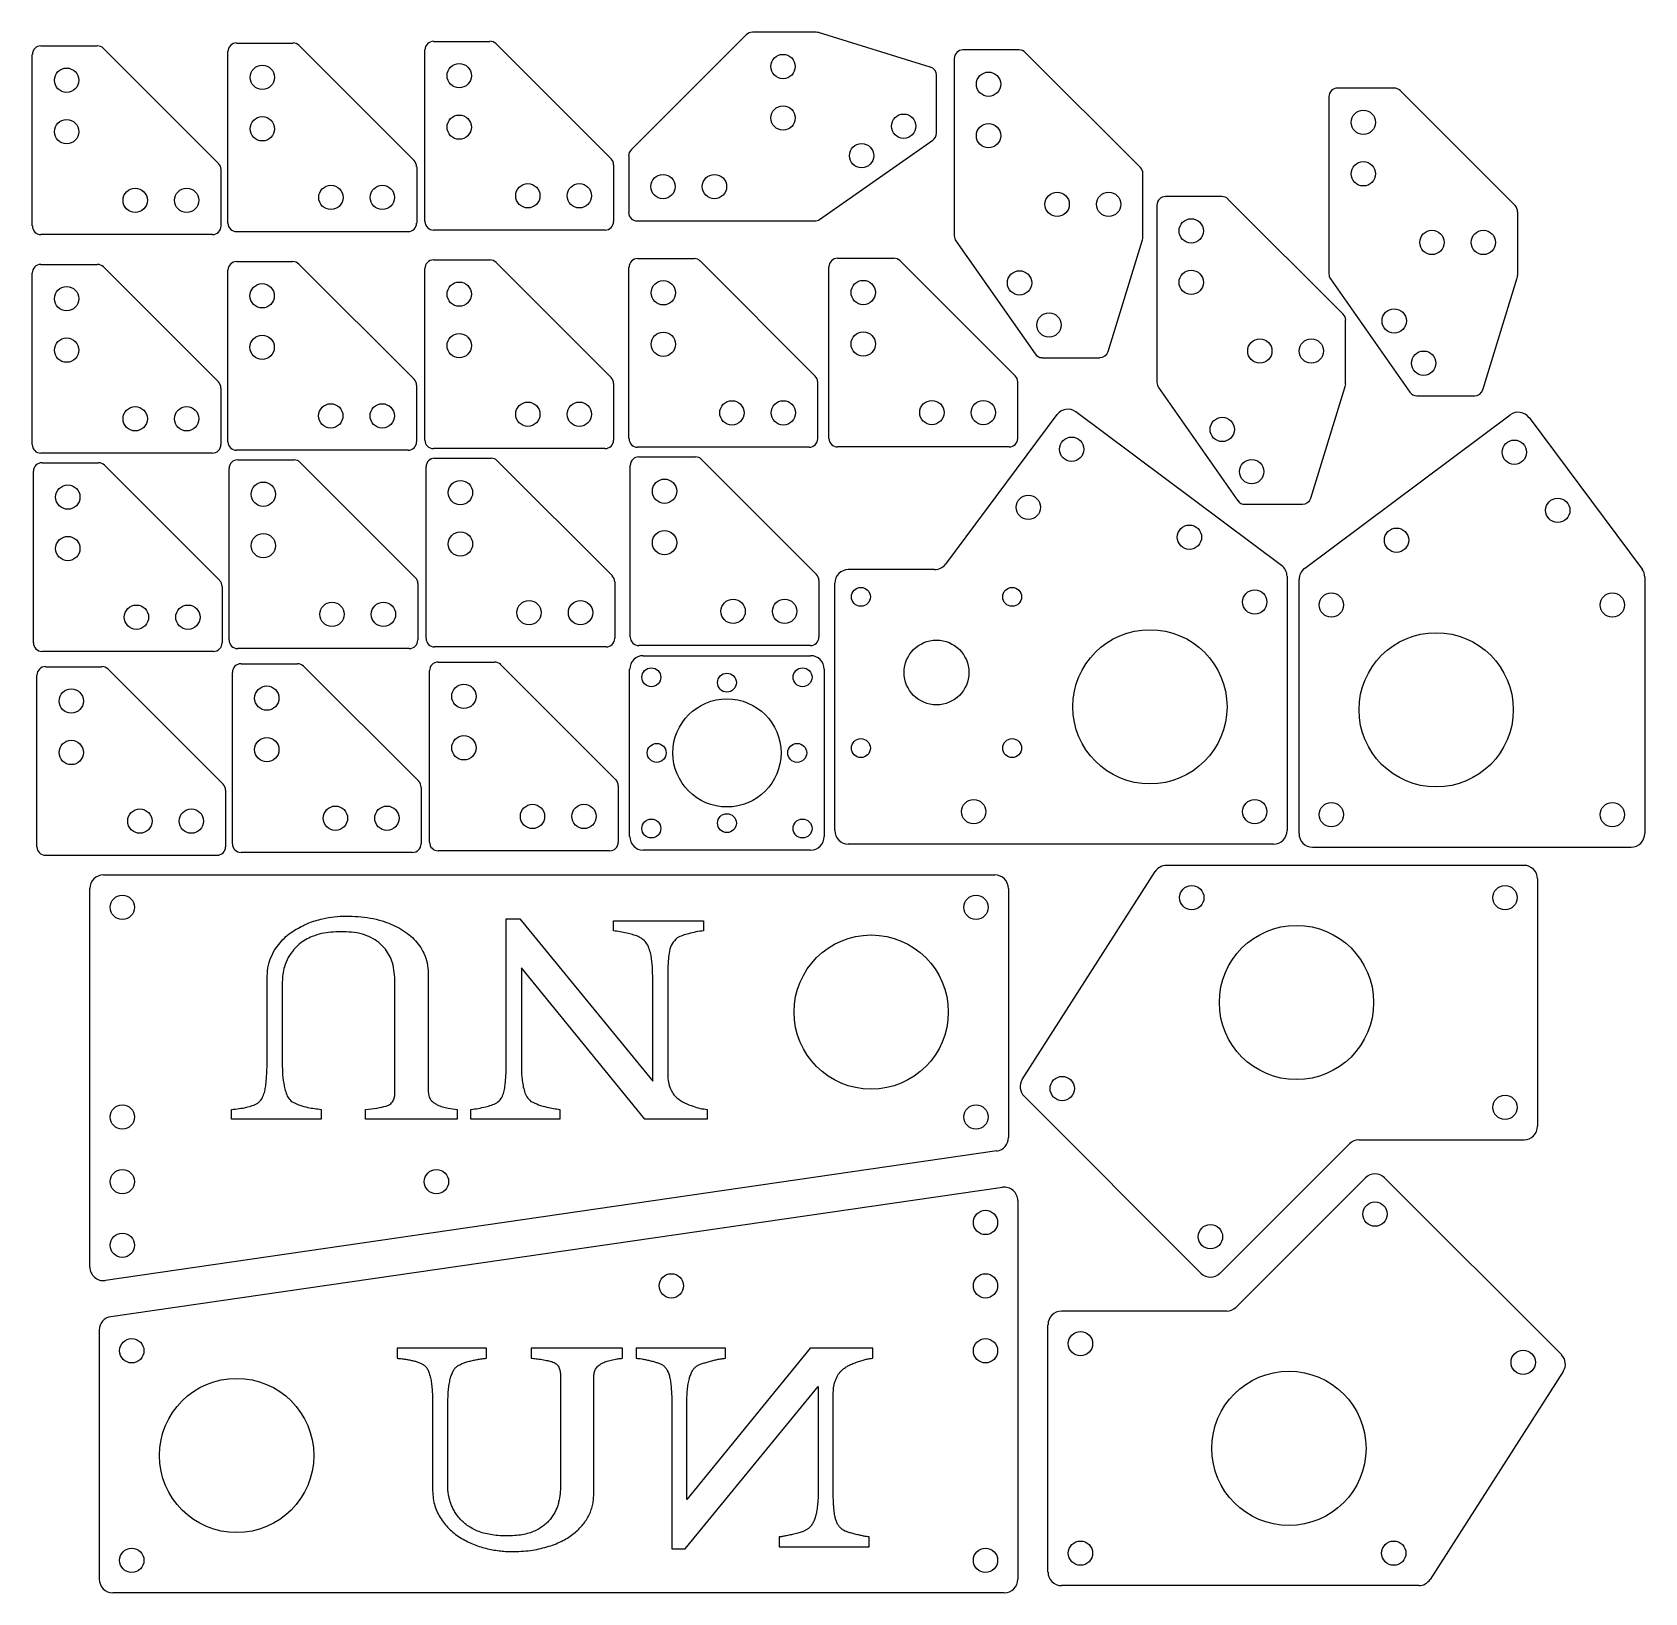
# Model space of a CAD drawing. Header units: inches. Extents: x 0.1 to 11.9, y 0.2 to 11.6.
import ezdxf

# ---------------------------------------------------------------- set-up
doc = ezdxf.new("R2010")
doc.units = ezdxf.units.IN
doc.header["$MEASUREMENT"] = 0

msp = doc.modelspace()

# ---------------------------------------------------------------- linework, layer by layer
at = {"color": 7, "linetype": 'Continuous', "lineweight": 25}
for p, q in [((5.353, 11.532), (4.514, 10.694)), ((5.862, 11.551), (5.397, 11.551)), ((6.694, 11.297), (5.88, 11.548)), ((0.213, 11.451), (0.624, 11.451)), ((0.669, 11.433), (1.507, 10.595)), ((1.576, 10.16), (1.576, 11.41)), ((1.638, 11.472), (2.05, 11.472)), ((2.094, 11.454), (2.932, 10.616)), ((3.011, 10.172), (3.011, 11.422)), ((3.074, 11.484), (3.485, 11.484)), ((3.53, 11.466), (4.368, 10.628)), ((7.342, 11.422), (6.931, 11.422)), ((8.225, 10.565), (7.386, 11.403)), ((0.15, 10.139), (0.15, 11.389)), ((6.868, 11.359), (6.868, 10.066)), ((6.738, 10.816), (6.738, 11.237)), ((9.599, 11.081), (9.599, 9.789)), ((10.073, 11.144), (9.661, 11.144)), ((10.955, 10.287), (10.117, 11.126)), ((5.887, 10.187), (6.712, 10.764)), ((4.386, 10.584), (4.386, 10.172)), ((4.496, 10.65), (4.496, 10.238)), ((1.525, 10.55), (1.525, 10.139)), ((2.951, 10.571), (2.951, 10.16)), ((8.243, 10.056), (8.243, 10.521)), ((8.819, 10.353), (8.408, 10.353)), ((8.345, 10.291), (8.345, 8.998)), ((9.702, 9.497), (8.863, 10.335)), ((10.974, 9.778), (10.974, 10.243)), ((4.324, 10.109), (3.074, 10.109)), ((4.558, 10.176), (5.851, 10.176)), ((1.463, 10.076), (0.213, 10.076)), ((2.888, 10.097), (1.638, 10.097)), ((6.879, 10.03), (7.457, 9.206)), ((7.989, 9.223), (8.24, 10.038)), ((1.638, 9.88), (2.049, 9.88)), ((3.073, 9.892), (3.485, 9.892)), ((3.529, 9.874), (4.368, 9.035)), ((4.561, 9.902), (4.973, 9.902)), ((5.017, 9.884), (5.855, 9.045)), ((6.018, 9.904), (6.429, 9.904)), ((6.473, 9.886), (7.312, 9.047)), ((0.15, 8.546), (0.15, 9.796)), ((0.212, 9.859), (0.624, 9.859)), ((0.668, 9.84), (1.507, 9.002)), ((1.575, 8.567), (1.575, 9.817)), ((2.093, 9.861), (2.932, 9.023)), ((3.011, 8.579), (3.011, 9.829)), ((4.498, 8.589), (4.498, 9.839)), ((5.955, 8.591), (5.955, 9.841)), ((9.61, 9.753), (10.187, 8.928)), ((10.72, 8.946), (10.971, 9.76)), ((9.72, 8.988), (9.72, 9.452)), ((7.508, 9.179), (7.929, 9.179)), ((1.525, 8.958), (1.525, 8.546)), ((2.95, 8.979), (2.95, 8.567)), ((4.386, 8.991), (4.386, 8.579)), ((5.873, 9.001), (5.873, 8.589)), ((7.33, 9.003), (7.33, 8.591)), ((8.356, 8.962), (8.934, 8.137)), ((9.466, 8.155), (9.717, 8.969)), ((10.239, 8.901), (10.66, 8.901)), ((7.617, 8.764), (6.804, 7.674)), ((9.254, 7.664), (7.755, 8.784)), ((9.42, 7.642), (10.919, 8.762)), ((11.057, 8.742), (11.88, 7.639)), ((1.462, 8.484), (0.212, 8.484)), ((2.888, 8.505), (1.638, 8.505)), ((4.323, 8.517), (3.073, 8.517)), ((5.811, 8.527), (4.561, 8.527)), ((7.268, 8.529), (6.018, 8.529)), ((0.159, 7.101), (0.159, 8.351)), ((0.221, 8.413), (0.633, 8.413)), ((0.677, 8.395), (1.516, 7.556)), ((1.584, 7.122), (1.584, 8.372)), ((1.647, 8.434), (2.058, 8.434)), ((2.102, 8.416), (2.941, 7.577)), ((3.02, 7.134), (3.02, 8.384)), ((3.082, 8.446), (3.494, 8.446)), ((3.538, 8.428), (4.377, 7.59)), ((4.507, 7.144), (4.507, 8.394)), ((4.57, 8.456), (4.982, 8.456)), ((5.026, 8.438), (5.864, 7.6)), ((8.985, 8.111), (9.406, 8.111)), ((2.959, 7.533), (2.959, 7.122)), ((4.395, 7.545), (4.395, 7.134)), ((5.882, 7.555), (5.882, 7.144)), ((5.997, 5.733), (5.997, 7.536)), ((6.725, 7.635), (6.096, 7.635)), ((9.294, 7.586), (9.294, 5.733)), ((9.38, 7.563), (9.38, 5.711)), ((11.9, 7.58), (11.9, 5.711)), ((1.534, 7.512), (1.534, 7.101)), ((2.897, 7.059), (1.647, 7.059)), ((4.332, 7.071), (3.082, 7.071)), ((5.82, 7.081), (4.57, 7.081)), ((1.471, 7.038), (0.221, 7.038)), ((1.671, 6.948), (2.083, 6.948)), ((3.107, 6.961), (3.519, 6.961)), ((3.563, 6.942), (4.401, 6.104)), ((4.602, 7.007), (5.822, 7.007)), ((0.184, 5.615), (0.184, 6.865)), ((0.246, 6.927), (0.658, 6.927)), ((0.702, 6.909), (1.54, 6.071)), ((1.609, 5.636), (1.609, 6.886)), ((2.127, 6.93), (2.966, 6.092)), ((3.045, 5.648), (3.045, 6.898)), ((4.503, 5.689), (4.503, 6.909)), ((5.921, 6.909), (5.921, 5.689)), ((1.559, 6.027), (1.559, 5.615)), ((2.984, 6.048), (2.984, 5.636)), ((4.42, 6.06), (4.42, 5.648)), ((1.496, 5.552), (0.246, 5.552)), ((2.921, 5.573), (1.671, 5.573)), ((4.357, 5.586), (3.107, 5.586)), ((5.822, 5.59), (4.602, 5.59)), ((9.195, 5.635), (6.096, 5.635)), ((9.479, 5.613), (11.801, 5.613)), ((0.668, 5.41), (7.164, 5.41)), ((7.364, 3.919), (8.333, 5.434)), ((8.416, 5.48), (11.02, 5.48)), ((0.57, 2.552), (0.57, 5.311)), ((7.263, 5.311), (7.263, 3.495)), ((11.118, 5.381), (11.118, 3.578)), ((3.604, 4.031), (3.604, 5.089)), ((3.604, 5.089), (3.702, 5.089)), ((3.702, 5.089), (4.671, 3.906)), ((4.386, 5.003), (4.386, 5.075)), ((4.386, 5.075), (5.042, 5.075)), ((5.042, 5.075), (5.042, 5.003)), ((4.613, 3.629), (3.714, 4.732)), ((3.714, 4.732), (3.714, 4.043)), ((1.861, 4.023), (1.861, 4.652)), ((1.972, 4.63), (1.972, 4.037)), ((2.793, 3.828), (2.793, 4.628)), ((3.035, 4.694), (3.035, 3.839)), ((4.671, 3.906), (4.671, 4.652)), ((4.78, 4.663), (4.78, 3.951)), ((8.666, 2.508), (7.377, 3.797)), ((1.601, 3.629), (1.601, 3.701)), ((2.255, 3.701), (2.255, 3.629)), ((2.579, 3.629), (2.579, 3.701)), ((3.245, 3.701), (3.245, 3.629)), ((3.345, 3.629), (3.345, 3.701)), ((3.995, 3.701), (3.995, 3.629)), ((5.069, 3.701), (5.069, 3.629)), ((2.255, 3.629), (1.601, 3.629)), ((3.245, 3.629), (2.579, 3.629)), ((3.995, 3.629), (3.345, 3.629)), ((5.069, 3.629), (4.613, 3.629)), ((9.748, 3.451), (8.805, 2.508)), ((9.817, 3.48), (11.02, 3.48)), ((7.179, 3.398), (0.683, 2.455)), ((8.922, 2.259), (9.865, 3.202)), ((10.004, 3.202), (11.293, 1.914)), ((0.723, 2.191), (7.219, 3.134)), ((7.332, 3.036), (7.332, 0.277)), ((7.551, 0.329), (7.551, 2.132)), ((8.852, 2.231), (7.65, 2.231)), ((0.639, 0.277), (0.639, 2.093)), ((3.461, 1.96), (2.808, 1.96)), ((2.808, 1.96), (2.808, 1.887)), ((3.461, 1.887), (3.461, 1.96)), ((4.451, 1.96), (3.785, 1.96)), ((3.785, 1.96), (3.785, 1.887)), ((4.451, 1.887), (4.451, 1.96)), ((5.201, 1.96), (4.551, 1.96)), ((4.551, 1.96), (4.551, 1.887)), ((5.819, 1.96), (4.92, 0.857)), ((5.201, 1.887), (5.201, 1.96)), ((6.275, 1.96), (5.819, 1.96)), ((6.275, 1.887), (6.275, 1.96)), ((11.306, 1.791), (10.336, 0.276)), ((3.999, 1.76), (3.999, 0.961)), ((4.241, 0.894), (4.241, 1.75)), ((4.908, 0.499), (5.877, 1.682)), ((5.877, 1.682), (5.877, 0.936)), ((3.067, 1.565), (3.067, 0.936)), ((3.178, 0.959), (3.178, 1.552)), ((4.81, 1.558), (4.81, 0.499)), ((4.92, 0.857), (4.92, 1.545)), ((5.987, 0.925), (5.987, 1.638)), ((4.81, 0.499), (4.908, 0.499)), ((5.592, 0.586), (5.592, 0.513)), ((5.592, 0.513), (6.248, 0.513)), ((6.248, 0.513), (6.248, 0.586)), ((7.233, 0.179), (0.737, 0.179)), ((10.253, 0.231), (7.65, 0.231))]:
    msp.add_line(p, q, dxfattribs=at)
for centre, radius in [((0.4, 11.201), 0.0886), ((1.826, 11.222), 0.0886), ((3.261, 11.234), 0.0886), ((5.621, 11.301), 0.0886), ((7.118, 11.172), 0.0886), ((1.826, 10.847), 0.0886), ((3.261, 10.859), 0.0886), ((5.621, 10.926), 0.0886), ((6.5, 10.866), 0.0886), ((9.849, 10.894), 0.0886), ((0.4, 10.826), 0.0886), ((7.118, 10.797), 0.0886), ((6.193, 10.651), 0.0886), ((9.849, 10.519), 0.0886), ((4.746, 10.426), 0.0886), ((5.121, 10.426), 0.0886), ((0.9, 10.326), 0.0886), ((1.275, 10.326), 0.0886), ((2.326, 10.347), 0.0886), ((2.701, 10.347), 0.0886), ((3.761, 10.359), 0.0886), ((4.136, 10.359), 0.0886), ((7.618, 10.297), 0.0886), ((7.993, 10.297), 0.0886), ((8.595, 10.103), 0.0886), ((10.349, 10.019), 0.0886), ((10.724, 10.019), 0.0886), ((7.344, 9.724), 0.0886), ((8.595, 9.728), 0.0886), ((0.4, 9.609), 0.0886), ((1.825, 9.63), 0.0886), ((3.261, 9.642), 0.0886), ((4.748, 9.652), 0.0886), ((6.205, 9.654), 0.0886), ((10.074, 9.447), 0.0886), ((7.559, 9.417), 0.0886), ((0.4, 9.234), 0.0886), ((1.825, 9.255), 0.0886), ((3.261, 9.267), 0.0886), ((4.748, 9.277), 0.0886), ((6.205, 9.279), 0.0886), ((9.095, 9.228), 0.0886), ((9.47, 9.228), 0.0886), ((10.289, 9.139), 0.0886), ((0.9, 8.734), 0.0886), ((1.275, 8.734), 0.0886), ((2.325, 8.755), 0.0886), ((2.7, 8.755), 0.0886), ((3.761, 8.767), 0.0886), ((4.136, 8.767), 0.0886), ((5.248, 8.777), 0.0886), ((5.623, 8.777), 0.0886), ((6.705, 8.779), 0.0886), ((7.08, 8.779), 0.0886), ((8.821, 8.656), 0.0886), ((7.724, 8.512), 0.0886), ((10.95, 8.49), 0.0886), ((9.036, 8.349), 0.0886), ((0.409, 8.163), 0.0886), ((1.834, 8.184), 0.0886), ((3.27, 8.196), 0.0886), ((4.757, 8.206), 0.0886), ((7.408, 8.089), 0.0886), ((11.266, 8.067), 0.0886), ((0.409, 7.788), 0.0886), ((1.834, 7.809), 0.0886), ((3.27, 7.821), 0.0886), ((4.757, 7.831), 0.0886), ((8.582, 7.871), 0.0886), ((10.091, 7.849), 0.0886), ((3.77, 7.321), 0.0886), ((4.145, 7.321), 0.0886), ((5.257, 7.331), 0.0886), ((5.632, 7.331), 0.0886), ((6.188, 7.436), 0.0689), ((7.29, 7.436), 0.0689), ((9.058, 7.399), 0.0886), ((9.616, 7.377), 0.0886), ((11.664, 7.377), 0.0886), ((0.909, 7.288), 0.0886), ((1.284, 7.288), 0.0886), ((2.334, 7.309), 0.0886), ((2.709, 7.309), 0.0886), ((8.294, 6.635), 0.562), ((10.38, 6.613), 0.562), ((6.739, 6.885), 0.236), ((4.661, 6.85), 0.0689), ((5.212, 6.811), 0.0689), ((5.763, 6.85), 0.0689), ((0.434, 6.677), 0.0886), ((1.859, 6.698), 0.0886), ((3.295, 6.711), 0.0886), ((5.212, 6.299), 0.394), ((0.434, 6.302), 0.0886), ((1.859, 6.323), 0.0886), ((3.295, 6.336), 0.0886), ((4.7, 6.299), 0.0689), ((5.724, 6.299), 0.0689), ((6.188, 6.334), 0.0689), ((7.29, 6.334), 0.0689), ((0.934, 5.802), 0.0886), ((1.309, 5.802), 0.0886), ((2.359, 5.823), 0.0886), ((2.734, 5.823), 0.0886), ((3.795, 5.836), 0.0886), ((4.17, 5.836), 0.0886), ((7.01, 5.871), 0.0886), ((9.058, 5.871), 0.0886), ((9.616, 5.849), 0.0886), ((11.664, 5.849), 0.0886), ((4.661, 5.748), 0.0689), ((5.212, 5.787), 0.0689), ((5.763, 5.748), 0.0689), ((8.599, 5.244), 0.0886), ((10.882, 5.244), 0.0886), ((0.806, 5.174), 0.0886), ((7.027, 5.174), 0.0886), ((6.263, 4.41), 0.562), ((9.362, 4.48), 0.562), ((7.655, 3.853), 0.0886), ((10.882, 3.716), 0.0886), ((0.806, 3.646), 0.0886), ((7.027, 3.646), 0.0886), ((0.806, 3.174), 0.0886), ((3.095, 3.174), 0.0886), ((7.096, 2.877), 0.0886), ((9.934, 2.938), 0.0886), ((8.735, 2.773), 0.0886), ((0.806, 2.711), 0.0886), ((4.807, 2.415), 0.0886), ((7.096, 2.415), 0.0886), ((0.875, 1.942), 0.0886), ((7.096, 1.942), 0.0886), ((7.788, 1.994), 0.0886), ((11.014, 1.858), 0.0886), ((9.307, 1.231), 0.562), ((1.639, 1.179), 0.562), ((0.875, 0.415), 0.0886), ((7.096, 0.415), 0.0886), ((7.788, 0.467), 0.0886), ((10.071, 0.467), 0.0886)]:
    msp.add_circle(centre, radius, dxfattribs=at)
for centre, radius, start, end in [((5.397, 11.488), 0.0625, 90, 135), ((5.862, 11.488), 0.0625, 72.8559, 90), ((0.213, 11.389), 0.0625, 90, 180), ((0.624, 11.389), 0.0625, 45, 90), ((1.638, 11.41), 0.0625, 90, 180), ((2.05, 11.41), 0.0625, 45, 90), ((3.074, 11.422), 0.0625, 90, 180), ((3.485, 11.422), 0.0625, 45, 90), ((6.931, 11.359), 0.0625, 90, 180), ((7.342, 11.359), 0.0625, 45, 90), ((6.676, 11.237), 0.0625, 0, 72.8559), ((9.661, 11.081), 0.0625, 90, 180), ((10.073, 11.081), 0.0625, 45, 90), ((6.676, 10.816), 0.0625, 305, 0), ((4.558, 10.65), 0.0625, 135, 180), ((1.463, 10.55), 0.0625, 0, 45), ((2.888, 10.571), 0.0625, 0, 45), ((4.324, 10.584), 0.0625, 0, 45), ((8.181, 10.521), 0.0625, 0, 45), ((8.408, 10.291), 0.0625, 90, 180), ((8.819, 10.291), 0.0625, 45, 90), ((4.558, 10.238), 0.0625, 180, 270), ((10.911, 10.243), 0.0625, 0, 45), ((0.213, 10.139), 0.0625, 180, 270), ((1.463, 10.139), 0.0625, 270, 0), ((1.638, 10.16), 0.0625, 180, 270), ((2.888, 10.16), 0.0625, 270, 0), ((3.074, 10.172), 0.0625, 180, 270), ((4.324, 10.172), 0.0625, 270, 0), ((5.851, 10.238), 0.0625, 270, 305), ((6.931, 10.066), 0.0625, 180, 215), ((8.181, 10.056), 0.0625, 342.8559, 0), ((1.638, 9.817), 0.0625, 90, 180), ((2.049, 9.817), 0.0625, 45, 90), ((3.073, 9.829), 0.0625, 90, 180), ((3.485, 9.829), 0.0625, 45, 90), ((4.561, 9.839), 0.0625, 90, 180), ((4.973, 9.839), 0.0625, 45, 90), ((6.018, 9.841), 0.0625, 90, 180), ((6.429, 9.841), 0.0625, 45, 90), ((0.212, 9.796), 0.0625, 90, 180), ((0.624, 9.796), 0.0625, 45, 90), ((9.661, 9.789), 0.0625, 180, 215), ((10.911, 9.778), 0.0625, 342.8559, 0), ((9.658, 9.452), 0.0625, 0, 45), ((7.508, 9.242), 0.0625, 215, 270), ((7.929, 9.242), 0.0625, 270, 342.8559), ((1.462, 8.958), 0.0625, 360, 45), ((2.888, 8.979), 0.0625, 0, 45), ((4.323, 8.991), 0.0625, 0, 45), ((5.811, 9.001), 0.0625, 360, 45), ((7.268, 9.003), 0.0625, 360, 45), ((8.408, 8.998), 0.0625, 180, 215), ((9.658, 8.988), 0.0625, 342.8559, 0), ((10.66, 8.964), 0.0625, 270, 342.8559), ((10.239, 8.964), 0.0625, 215, 270), ((7.696, 8.705), 0.0984, 53.2589, 143.2589), ((10.978, 8.683), 0.0984, 36.7411, 126.7411), ((3.073, 8.579), 0.0625, 180, 270), ((4.323, 8.579), 0.0625, 270, 0), ((4.561, 8.589), 0.0625, 180, 270), ((5.811, 8.589), 0.0625, 270, 0), ((6.018, 8.591), 0.0625, 180, 270), ((7.268, 8.591), 0.0625, 270, 0), ((0.212, 8.546), 0.0625, 180, 270), ((1.462, 8.546), 0.0625, 270, 360), ((1.638, 8.567), 0.0625, 180, 270), ((2.888, 8.567), 0.0625, 270, 0), ((0.221, 8.351), 0.0625, 90, 180), ((0.633, 8.351), 0.0625, 45, 90), ((1.647, 8.372), 0.0625, 90, 180), ((2.058, 8.372), 0.0625, 45, 90), ((3.082, 8.384), 0.0625, 90, 180), ((3.494, 8.384), 0.0625, 45, 90), ((4.57, 8.394), 0.0625, 90, 180), ((4.982, 8.394), 0.0625, 45, 90), ((8.985, 8.173), 0.0625, 215, 270), ((9.406, 8.173), 0.0625, 270, 342.8559), ((6.725, 7.733), 0.0984, 270, 323.2589), ((9.195, 7.586), 0.0984, 0, 53.2589), ((9.479, 7.563), 0.0984, 126.7411, 180), ((11.801, 7.58), 0.0984, 0, 36.7411), ((1.471, 7.512), 0.0625, 360, 45), ((2.897, 7.533), 0.0625, 0, 45), ((4.332, 7.545), 0.0625, 0, 45), ((5.82, 7.555), 0.0625, 0, 45), ((6.096, 7.536), 0.0984, 90, 180), ((0.221, 7.101), 0.0625, 180, 270), ((1.471, 7.101), 0.0625, 270, 0), ((1.647, 7.122), 0.0625, 180, 270), ((2.897, 7.122), 0.0625, 270, 0), ((3.082, 7.134), 0.0625, 180, 270), ((4.332, 7.134), 0.0625, 270, 360), ((4.57, 7.144), 0.0625, 180, 270), ((5.82, 7.144), 0.0625, 270, 360), ((1.671, 6.886), 0.0625, 90, 180), ((2.083, 6.886), 0.0625, 45, 90), ((3.107, 6.898), 0.0625, 90, 180), ((3.519, 6.898), 0.0625, 45, 90), ((4.602, 6.909), 0.0984, 90, 180), ((5.822, 6.909), 0.0984, 0, 90), ((0.246, 6.865), 0.0625, 90, 180), ((0.658, 6.865), 0.0625, 45, 90), ((1.496, 6.027), 0.0625, 0, 45), ((2.921, 6.048), 0.0625, 0, 45), ((4.357, 6.06), 0.0625, 360, 45), ((3.107, 5.648), 0.0625, 180, 270), ((4.357, 5.648), 0.0625, 270, 0), ((4.602, 5.689), 0.0984, 180, 270), ((5.822, 5.689), 0.0984, 270, 0), ((6.096, 5.733), 0.0984, 180, 270), ((9.195, 5.733), 0.0984, 270, 0), ((9.479, 5.711), 0.0984, 180, 270), ((11.801, 5.711), 0.0984, 270, 0), ((0.246, 5.615), 0.0625, 180, 270), ((1.496, 5.615), 0.0625, 270, 0), ((1.671, 5.636), 0.0625, 180, 270), ((2.921, 5.636), 0.0625, 270, 0), ((0.668, 5.311), 0.0984, 90, 180), ((7.164, 5.311), 0.0984, 360, 90), ((8.416, 5.381), 0.0984, 90, 147.3828), ((11.02, 5.381), 0.0984, 360, 90), ((7.447, 3.866), 0.0984, 147.3828, 225), ((11.02, 3.578), 0.0984, 270, 0), ((7.164, 3.495), 0.0984, 278.2589, 360), ((9.817, 3.381), 0.0984, 90, 135), ((9.934, 3.133), 0.0984, 45, 135), ((7.233, 3.036), 0.0984, 360, 98.2589), ((0.668, 2.552), 0.0984, 180, 278.2589), ((8.735, 2.578), 0.0984, 225, 315), ((8.852, 2.329), 0.0984, 270, 315), ((0.737, 2.093), 0.0984, 98.2589, 180), ((7.65, 2.132), 0.0984, 90, 180), ((11.223, 1.844), 0.0984, 327.3828, 45), ((0.737, 0.277), 0.0984, 180, 270), ((7.233, 0.277), 0.0984, 270, 0), ((7.65, 0.329), 0.0984, 180, 270), ((10.253, 0.329), 0.0984, 270, 327.3828)]:
    msp.add_arc(centre, radius, start, end, dxfattribs=at)
for points, knots in [([(2.061, 5.007), (2.093, 5.025), (2.158, 5.061), (2.257, 5.09), (2.351, 5.107), (2.408, 5.109), (2.437, 5.11)], [0, 0, 0, 0, 0.279924, 0.559848, 0.779941, 1, 1, 1, 1]), ([(2.437, 5.11), (2.467, 5.109), (2.526, 5.108), (2.613, 5.097), (2.693, 5.078), (2.764, 5.052), (2.827, 5.023), (2.864, 4.997), (2.883, 4.983)], [0, 0, 0, 0, 0.186687, 0.373364, 0.560009, 0.706676, 0.85337, 1, 1, 1, 1]), ([(1.861, 4.652), (1.862, 4.679), (1.864, 4.732), (1.886, 4.809), (1.922, 4.874), (1.965, 4.928), (2.009, 4.972), (2.044, 4.995), (2.061, 5.007)], [0, 0, 0, 0, 0.186655, 0.373282, 0.559832, 0.706546, 0.853292, 1, 1, 1, 1]), ([(2.397, 4.996), (2.373, 4.995), (2.326, 4.994), (2.257, 4.984), (2.194, 4.964), (2.14, 4.937), (2.094, 4.907), (2.069, 4.88), (2.056, 4.866)], [0, 0, 0, 0, 0.186718, 0.373427, 0.560025, 0.706706, 0.853407, 1, 1, 1, 1]), ([(2.723, 4.868), (2.708, 4.885), (2.677, 4.919), (2.619, 4.955), (2.552, 4.981), (2.477, 4.994), (2.423, 4.995), (2.397, 4.996)], [0, 0, 0, 0, 0.186561, 0.373252, 0.55981, 0.779865, 1, 1, 1, 1]), ([(2.883, 4.983), (2.9, 4.97), (2.932, 4.943), (2.973, 4.894), (3.007, 4.836), (3.031, 4.769), (3.034, 4.719), (3.035, 4.694)], [0, 0, 0, 0, 0.186694, 0.37351, 0.560146, 0.780063, 1, 1, 1, 1]), ([(4.6, 4.94), (4.588, 4.948), (4.565, 4.963), (4.524, 4.975), (4.481, 4.986), (4.435, 4.996), (4.402, 5), (4.386, 5.003)], [0, 0, 0, 0, 0.186227, 0.373035, 0.559871, 0.780015, 1, 1, 1, 1]), ([(4.671, 4.652), (4.671, 4.68), (4.67, 4.737), (4.663, 4.809), (4.649, 4.866), (4.631, 4.908), (4.611, 4.93), (4.6, 4.94)], [0, 0, 0, 0, 0.2802465, 0.5603894, 0.707222, 0.8539148, 1, 1, 1, 1]), ([(4.849, 4.951), (4.835, 4.937), (4.808, 4.911), (4.792, 4.854), (4.781, 4.772), (4.781, 4.708), (4.78, 4.663)], [0, 0, 0, 0, 0.185726, 0.372279, 0.559221, 1, 1, 1, 1]), ([(5.042, 5.003), (5.023, 5), (4.986, 4.995), (4.936, 4.982), (4.889, 4.97), (4.862, 4.957), (4.849, 4.951)], [0, 0, 0, 0, 0.28009, 0.56031, 0.780431, 1, 1, 1, 1]), ([(2.056, 4.866), (2.042, 4.847), (2.012, 4.809), (1.988, 4.746), (1.974, 4.686), (1.973, 4.649), (1.972, 4.63)], [0, 0, 0, 0, 0.2799797, 0.5598582, 0.7799476, 1, 1, 1, 1]), ([(2.793, 4.628), (2.792, 4.651), (2.79, 4.699), (2.777, 4.764), (2.755, 4.822), (2.734, 4.853), (2.723, 4.868)], [0, 0, 0, 0, 0.280103, 0.560158, 0.780054, 1, 1, 1, 1]), ([(1.793, 3.747), (1.803, 3.756), (1.824, 3.774), (1.839, 3.814), (1.849, 3.853), (1.858, 3.923), (1.86, 3.98), (1.861, 4.023)], [0, 0, 0, 0, 0.1392747, 0.2794043, 0.419574, 0.5597, 1, 1, 1, 1]), ([(1.972, 4.037), (1.972, 4.009), (1.973, 3.953), (1.982, 3.884), (1.996, 3.829), (2.011, 3.787), (2.032, 3.767), (2.043, 3.757)], [0, 0, 0, 0, 0.280321, 0.560517, 0.707355, 0.854085, 1, 1, 1, 1]), ([(3.535, 3.749), (3.546, 3.758), (3.568, 3.776), (3.584, 3.816), (3.593, 3.857), (3.602, 3.929), (3.603, 3.987), (3.604, 4.031)], [0, 0, 0, 0, 0.13941, 0.27946, 0.419583, 0.559715, 1, 1, 1, 1]), ([(3.714, 4.043), (3.714, 4.015), (3.714, 3.959), (3.722, 3.888), (3.736, 3.832), (3.751, 3.79), (3.773, 3.77), (3.783, 3.759)], [0, 0, 0, 0, 0.2803798, 0.5606291, 0.7075088, 0.8542226, 1, 1, 1, 1]), ([(4.78, 3.951), (4.781, 3.934), (4.783, 3.899), (4.799, 3.854), (4.818, 3.813), (4.837, 3.794), (4.847, 3.785)], [0, 0, 0, 0, 0.2801043, 0.5604775, 0.7803481, 1, 1, 1, 1]), ([(2.729, 3.725), (2.741, 3.73), (2.764, 3.739), (2.784, 3.769), (2.792, 3.799), (2.793, 3.819), (2.793, 3.828)], [0, 0, 0, 0, 0.279963, 0.558386, 0.779221, 1, 1, 1, 1]), ([(3.035, 3.839), (3.036, 3.826), (3.037, 3.802), (3.052, 3.77), (3.076, 3.749), (3.093, 3.74), (3.101, 3.735)], [0, 0, 0, 0, 0.280224, 0.55989, 0.779849, 1, 1, 1, 1]), ([(4.847, 3.785), (4.865, 3.772), (4.902, 3.746), (4.962, 3.725), (5.016, 3.707), (5.051, 3.703), (5.069, 3.701)], [0, 0, 0, 0, 0.2797256, 0.5598267, 0.7799998, 1, 1, 1, 1]), ([(1.601, 3.701), (1.62, 3.703), (1.657, 3.706), (1.707, 3.715), (1.754, 3.727), (1.78, 3.74), (1.793, 3.747)], [0, 0, 0, 0, 0.280037, 0.560161, 0.780192, 1, 1, 1, 1]), ([(2.043, 3.757), (2.061, 3.748), (2.098, 3.729), (2.17, 3.712), (2.223, 3.705), (2.255, 3.701)], [0, 0, 0, 0, 0.2797398, 0.5598361, 1, 1, 1, 1]), ([(2.579, 3.701), (2.607, 3.704), (2.658, 3.708), (2.707, 3.72), (2.729, 3.725)], [0, 0, 0, 0, 0.559962, 1, 1, 1, 1]), ([(3.101, 3.735), (3.114, 3.729), (3.139, 3.718), (3.188, 3.708), (3.224, 3.704), (3.245, 3.701)], [0, 0, 0, 0, 0.279843, 0.560123, 1, 1, 1, 1]), ([(3.345, 3.701), (3.364, 3.703), (3.4, 3.707), (3.45, 3.719), (3.496, 3.731), (3.522, 3.743), (3.535, 3.749)], [0, 0, 0, 0, 0.279955, 0.560138, 0.78021, 1, 1, 1, 1]), ([(3.783, 3.759), (3.802, 3.751), (3.839, 3.733), (3.895, 3.719), (3.947, 3.707), (3.979, 3.703), (3.995, 3.701)], [0, 0, 0, 0, 0.279701, 0.559837, 0.779946, 1, 1, 1, 1]), ([(2.808, 1.887), (2.813, 1.887), (2.826, 1.886), (2.848, 1.883), (2.872, 1.88), (2.9, 1.875), (2.928, 1.869), (2.954, 1.862), (2.978, 1.853), (2.992, 1.845), (2.999, 1.842)], [0, 0, 0, 0, 0.088975, 0.195819, 0.323762, 0.469827, 0.619252, 0.756904, 0.884325, 1, 1, 1, 1]), ([(3.249, 1.831), (3.256, 1.835), (3.271, 1.844), (3.297, 1.854), (3.325, 1.864), (3.357, 1.871), (3.387, 1.877), (3.415, 1.882), (3.439, 1.886), (3.454, 1.887), (3.461, 1.887)], [0, 0, 0, 0, 0.11147, 0.234839, 0.372012, 0.522042, 0.670819, 0.798261, 0.909127, 1, 1, 1, 1]), ([(3.785, 1.887), (3.791, 1.887), (3.803, 1.887), (3.822, 1.884), (3.843, 1.882), (3.865, 1.878), (3.886, 1.874), (3.905, 1.871), (3.921, 1.867), (3.931, 1.864), (3.935, 1.863)], [0, 0, 0, 0, 0.11174, 0.235204, 0.376152, 0.529088, 0.676936, 0.80484, 0.912344, 1, 1, 1, 1]), ([(4.307, 1.854), (4.318, 1.858), (4.341, 1.868), (4.379, 1.877), (4.416, 1.884), (4.441, 1.886), (4.451, 1.887)], [0, 0, 0, 0, 0.230287, 0.5083276, 0.7821482, 1, 1, 1, 1]), ([(4.551, 1.887), (4.557, 1.887), (4.571, 1.886), (4.593, 1.883), (4.619, 1.877), (4.648, 1.871), (4.677, 1.864), (4.703, 1.856), (4.724, 1.849), (4.736, 1.842), (4.742, 1.839)], [0, 0, 0, 0, 0.0906829, 0.2040019, 0.339369, 0.4986694, 0.6581556, 0.7938288, 0.9074925, 1, 1, 1, 1]), ([(4.99, 1.829), (4.996, 1.832), (5.009, 1.84), (5.032, 1.849), (5.061, 1.858), (5.093, 1.867), (5.125, 1.875), (5.154, 1.881), (5.179, 1.885), (5.194, 1.887), (5.201, 1.887)], [0, 0, 0, 0, 0.093515, 0.206906, 0.342195, 0.498597, 0.655891, 0.7909, 0.906152, 1, 1, 1, 1]), ([(6.053, 1.804), (6.06, 1.809), (6.075, 1.821), (6.101, 1.836), (6.131, 1.849), (6.163, 1.862), (6.195, 1.872), (6.224, 1.88), (6.251, 1.885), (6.267, 1.887), (6.275, 1.887)], [0, 0, 0, 0, 0.113934, 0.236621, 0.372647, 0.519282, 0.662942, 0.790936, 0.902831, 1, 1, 1, 1]), ([(2.999, 1.842), (3.005, 1.837), (3.018, 1.827), (3.033, 1.805), (3.044, 1.777), (3.053, 1.743), (3.059, 1.705), (3.063, 1.662), (3.067, 1.615), (3.067, 1.582), (3.067, 1.565)], [0, 0, 0, 0, 0.078793, 0.165966, 0.268072, 0.386139, 0.519501, 0.666394, 0.826041, 1, 1, 1, 1]), ([(3.178, 1.552), (3.178, 1.57), (3.179, 1.604), (3.182, 1.653), (3.187, 1.697), (3.195, 1.736), (3.205, 1.768), (3.217, 1.796), (3.231, 1.817), (3.243, 1.827), (3.249, 1.831)], [0, 0, 0, 0, 0.182191, 0.346619, 0.496068, 0.62818, 0.743865, 0.842205, 0.926227, 1, 1, 1, 1]), ([(3.935, 1.863), (3.941, 1.861), (3.952, 1.856), (3.967, 1.847), (3.979, 1.836), (3.99, 1.818), (3.998, 1.792), (3.999, 1.771), (3.999, 1.76)], [0, 0, 0, 0, 0.144822, 0.275215, 0.397497, 0.516134, 0.75244, 1, 1, 1, 1]), ([(4.241, 1.75), (4.242, 1.761), (4.243, 1.781), (4.252, 1.805), (4.263, 1.822), (4.275, 1.833), (4.289, 1.844), (4.301, 1.85), (4.307, 1.854)], [0, 0, 0, 0, 0.2515765, 0.470114, 0.5785894, 0.7012682, 0.8416787, 1, 1, 1, 1]), ([(4.742, 1.839), (4.748, 1.834), (4.762, 1.824), (4.777, 1.802), (4.789, 1.774), (4.797, 1.74), (4.803, 1.701), (4.807, 1.658), (4.81, 1.609), (4.81, 1.576), (4.81, 1.558)], [0, 0, 0, 0, 0.081336, 0.169586, 0.269647, 0.384472, 0.514935, 0.660955, 0.822364, 1, 1, 1, 1]), ([(4.92, 1.545), (4.92, 1.565), (4.92, 1.602), (4.923, 1.654), (4.929, 1.699), (4.937, 1.737), (4.947, 1.769), (4.959, 1.794), (4.972, 1.815), (4.984, 1.825), (4.99, 1.829)], [0, 0, 0, 0, 0.197259, 0.370607, 0.520654, 0.648011, 0.75654, 0.849539, 0.929335, 1, 1, 1, 1]), ([(5.987, 1.638), (5.987, 1.653), (5.989, 1.685), (6.001, 1.724), (6.014, 1.753), (6.025, 1.773), (6.038, 1.79), (6.048, 1.799), (6.053, 1.804)], [0, 0, 0, 0, 0.255445, 0.520558, 0.651715, 0.774596, 0.889424, 1, 1, 1, 1]), ([(3.262, 0.722), (3.255, 0.731), (3.241, 0.749), (3.223, 0.778), (3.208, 0.807), (3.197, 0.837), (3.188, 0.867), (3.182, 0.898), (3.178, 0.928), (3.178, 0.948), (3.178, 0.959)], [0, 0, 0, 0, 0.136033, 0.268077, 0.394157, 0.518605, 0.64041, 0.761489, 0.880299, 1, 1, 1, 1]), ([(3.999, 0.961), (3.999, 0.941), (3.997, 0.9), (3.989, 0.849), (3.977, 0.807), (3.965, 0.777), (3.949, 0.748), (3.936, 0.729), (3.929, 0.72)], [0, 0, 0, 0, 0.234116, 0.48222, 0.609948, 0.737814, 0.866847, 1, 1, 1, 1]), ([(3.067, 0.936), (3.067, 0.917), (3.069, 0.879), (3.079, 0.824), (3.097, 0.773), (3.121, 0.727), (3.151, 0.684), (3.185, 0.646), (3.224, 0.611), (3.253, 0.591), (3.267, 0.581)], [0, 0, 0, 0, 0.137096, 0.266172, 0.391242, 0.513666, 0.634979, 0.755446, 0.876583, 1, 1, 1, 1]), ([(4.09, 0.605), (4.102, 0.615), (4.125, 0.634), (4.156, 0.667), (4.183, 0.701), (4.204, 0.737), (4.221, 0.775), (4.233, 0.814), (4.24, 0.854), (4.241, 0.881), (4.241, 0.894)], [0, 0, 0, 0, 0.137558, 0.2684, 0.395739, 0.520677, 0.642949, 0.762362, 0.880668, 1, 1, 1, 1]), ([(5.877, 0.936), (5.877, 0.917), (5.877, 0.88), (5.873, 0.828), (5.868, 0.783), (5.861, 0.745), (5.851, 0.713), (5.839, 0.687), (5.825, 0.664), (5.812, 0.653), (5.806, 0.648)], [0, 0, 0, 0, 0.19326, 0.362926, 0.510827, 0.634847, 0.742405, 0.837323, 0.922485, 1, 1, 1, 1]), ([(6.055, 0.638), (6.049, 0.643), (6.036, 0.653), (6.021, 0.674), (6.009, 0.698), (6.002, 0.721), (5.998, 0.741), (5.994, 0.76), (5.992, 0.781), (5.99, 0.805), (5.989, 0.831), (5.987, 0.86), (5.987, 0.892), (5.987, 0.914), (5.987, 0.925)], [0, 0, 0, 0, 0.079509, 0.160594, 0.247483, 0.341088, 0.394191, 0.456113, 0.525979, 0.603452, 0.689864, 0.785347, 0.888475, 1, 1, 1, 1]), ([(3.603, 0.593), (3.583, 0.593), (3.545, 0.594), (3.49, 0.601), (3.44, 0.612), (3.395, 0.627), (3.355, 0.647), (3.32, 0.669), (3.288, 0.693), (3.271, 0.713), (3.262, 0.722)], [0, 0, 0, 0, 0.1582016, 0.3047952, 0.4393633, 0.5646236, 0.6825423, 0.792758, 0.898282, 1, 1, 1, 1]), ([(3.929, 0.72), (3.922, 0.711), (3.906, 0.693), (3.878, 0.668), (3.846, 0.647), (3.81, 0.627), (3.767, 0.611), (3.719, 0.6), (3.663, 0.594), (3.624, 0.593), (3.603, 0.593)], [0, 0, 0, 0, 0.098618, 0.199832, 0.305251, 0.416697, 0.538481, 0.67535, 0.82813, 1, 1, 1, 1]), ([(3.644, 0.478), (3.667, 0.479), (3.712, 0.48), (3.779, 0.486), (3.841, 0.497), (3.9, 0.512), (3.954, 0.53), (4.004, 0.552), (4.049, 0.576), (4.076, 0.596), (4.09, 0.605)], [0, 0, 0, 0, 0.1484259, 0.2896635, 0.4235839, 0.551399, 0.6725734, 0.787306, 0.8958652, 1, 1, 1, 1]), ([(5.806, 0.648), (5.801, 0.644), (5.789, 0.635), (5.765, 0.625), (5.735, 0.615), (5.7, 0.606), (5.665, 0.598), (5.634, 0.592), (5.611, 0.587), (5.598, 0.586), (5.592, 0.586)], [0, 0, 0, 0, 0.0878447, 0.2013748, 0.3443629, 0.5142059, 0.6833778, 0.8206977, 0.9262443, 1, 1, 1, 1]), ([(6.248, 0.586), (6.242, 0.586), (6.228, 0.588), (6.205, 0.592), (6.177, 0.598), (6.146, 0.605), (6.115, 0.613), (6.089, 0.622), (6.069, 0.629), (6.059, 0.635), (6.055, 0.638)], [0, 0, 0, 0, 0.089273, 0.206352, 0.349377, 0.521068, 0.690446, 0.825043, 0.928109, 1, 1, 1, 1]), ([(3.267, 0.581), (3.282, 0.573), (3.312, 0.555), (3.358, 0.534), (3.406, 0.516), (3.454, 0.502), (3.503, 0.492), (3.551, 0.484), (3.598, 0.479), (3.628, 0.479), (3.644, 0.478)], [0, 0, 0, 0, 0.130628, 0.260631, 0.388851, 0.517099, 0.643232, 0.765836, 0.884248, 1, 1, 1, 1])]:
    msp.add_open_spline(points, degree=3, knots=knots, dxfattribs=at)

doc.saveas('drawing.dxf')
